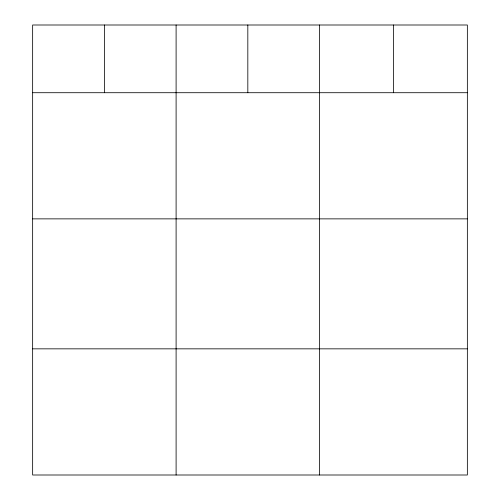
<?xml version="1.0" encoding="UTF-8"?>
<svg xmlns="http://www.w3.org/2000/svg" width="500" height="500" viewBox="0 0 500 500"><rect width="100%" height="100%" fill="white"/><g stroke="black" fill="none" stroke-linecap="round" stroke-linejoin="round"><path stroke-width="0.75" d="M467.356 92.713L467.356 475L32.644 475L32.644 25L467.356 25L467.356 92.713L32.644 92.713M32.644 218.869L467.356 218.869M32.644 348.844L467.356 348.844M393.456 25L393.456 92.713M319.556 25L319.556 475M247.825 25L247.825 92.713M176.1 25L176.1 475M104.375 25L104.375 92.713"/></g></svg>
